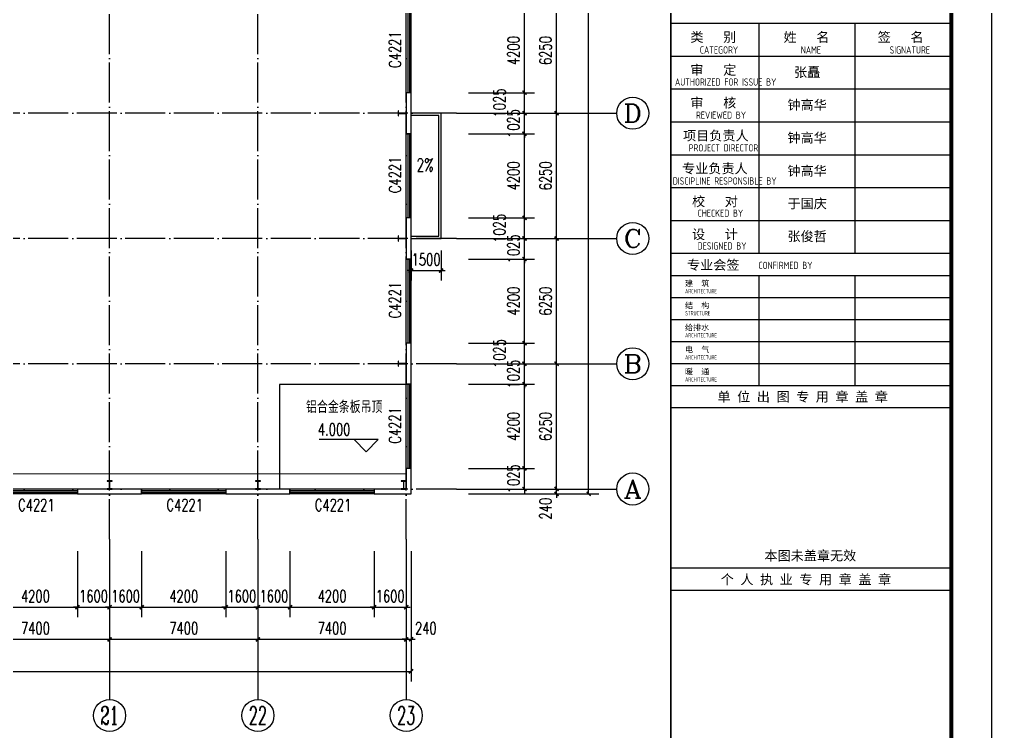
# Model space of a CAD drawing. Extents: x 13898408 to 14113608, y -853943 to -68012.
# Drawn here: x 14060111 to 14108608, y -425546 to -390012 of the extents above; entities that cross this region are included whole.
import ezdxf
from ezdxf.enums import TextEntityAlignment as Align

# ---------------------------------------------------------------- set-up
doc = ezdxf.new("R2010")
doc.units = 0
doc.header["$LTSCALE"] = 1000
doc.header["$MEASUREMENT"] = 0
doc.linetypes.add('DASH', pattern=[0.35, 0.25, -0.1])
doc.linetypes.add('DOTE', pattern=[2.42, 2, -0.2, 0.02, -0.2])
for name, color, linetype in [('AXIS', 3, 'Continuous'), ('AXIS_TEXT', 7, 'Continuous'), ('COLUMN', 2, 'Continuous'), ('DIM_ELEV', 3, 'Continuous'), ('DIM_SYMB', 3, 'Continuous'), ('DOTE', 1, 'DOTE'), ('PUB_DIM', 3, 'Continuous'), ('PUB_TEXT', 7, 'Continuous'), ('PUB_TITLE', 4, 'Continuous'), ('TK', 4, 'Continuous'), ('WALL-PARAPET', 6, 'Continuous'), ('WINDOW', 4, 'Continuous'), ('WINDOW_TEXT', 7, 'Continuous')]:
    doc.layers.add(name, color=color, linetype=linetype)
doc.styles.add('_TCH_AXIS', font='COMPLEX', dxfattribs={"bigfont": 'GBCBIG'})
doc.styles.add('_TCH_DIM', font='SIMPLEX', dxfattribs={"bigfont": 'GBCBIG'})
doc.styles.add('_TCH_DIM_T3', font='SIMPLEX', dxfattribs={"width": 0.705882, "bigfont": 'GBCBIG'})
doc.styles.add('_TCH_WINDOW', font='SIMPLEX', dxfattribs={"height": 3.5, "bigfont": 'GBCBIG'})
doc.styles.add('COMPLEX', font='COMPLEX')
doc.styles.add('TK-LG-B', font='', dxfattribs={"width": 0.75})
doc.styles.add('TSSD_REIN', font='tssdeng.shx', dxfattribs={"width": 0.7, "bigfont": 'tssdchn.shx'})
doc.styles.add('图签宋体', font='', dxfattribs={"height": 300})
doc.styles.get('TK-LG-B').set_extended_font_data('SimSun')
doc.styles.get('图签宋体').set_extended_font_data('NSimSun')
doc.dimstyles.new('_TCH_ARCH&&200', dxfattribs={"dimtxt": 595, "dimasz": 200, "dimexe": 500, "dimexo": 600, "dimgap": 252.5, "dimtad": 1, "dimdec": 0, "dimzin": 0, "dimdsep": 46, "dimtxsty": '_TCH_DIM_T3', "dimblk": 'ARCHTICK', "dimcen": 0.09, "dimclrt": 7, "dimazin": 2, "dimtfac": 1, "dimtdec": 0, "dimtix": 1, "dimtmove": 2, "dimatfit": 3, "dimfxl": 0, "dimtolj": 1, "dimtzin": 0, "dimarcsym": 0})

# ---------------------------------------------------------------- blocks, each defined once
blk = doc.blocks.new('A$C797E1D2B')
at = {"layer": 'COLUMN'}
h = blk.add_hatch(color=256, dxfattribs=at)
h.paths.add_polyline_path([(125, 400), (250, 400), (250, 388), (130, 388), (130, 200), (125, 200)])
h.paths.add_polyline_path([(0, 400), (125, 400), (125, 200), (120, 200), (120, 388), (0, 388)])
h.paths.add_polyline_path([(0, 12), (120, 12), (120, 200), (125, 200), (125, 0), (0, 0)])
h.paths.add_polyline_path([(125, 200), (130, 200), (130, 12), (250, 12), (250, 0), (125, 0)])
blk.add_lwpolyline([(250, 0), (250, 12), (130, 12), (130, 388), (250, 388), (250, 400), (0, 400), (0, 388), (120, 388), (120, 12), (0, 12), (0, 0)], close=True, dxfattribs=at)
blk = doc.blocks.new('GeYuanFrame_86867253', base_point=(20.09, 4.53))
at = {"layer": 'PUB_TITLE'}
for points in [[(1013.09, 235.33), (1013.09, 292.73)], [(1037.09, 235.33), (1037.09, 292.73)], [(1013.09, 202.33), (1013.09, 229.83)], [(1037.09, 202.33), (1037.09, 229.83)]]:
    blk.add_lwpolyline(points, dxfattribs=at)
at = {"layer": 'TK'}
for p, q in [((991.09, 284.53), (1061.09, 284.53)), ((991.09, 276.33), (1061.09, 276.33)), ((991.09, 268.13), (1061.09, 268.13)), ((991.09, 259.93), (1061.09, 259.93)), ((991.09, 251.73), (1061.09, 251.73)), ((991.09, 243.53), (1061.09, 243.53)), ((991.09, 235.33), (1061.09, 235.33)), ((991.09, 235.33), (1061.09, 235.33))]:
    blk.add_line(p, q, dxfattribs=at)
blk.add_lwpolyline([(20.09, 4.53), (20.09, 598.53), (1071.09, 598.53), (1071.09, 4.53)], close=True, dxfattribs=at)
at = {"layer": 'TK', "const_width": 1}
blk.add_lwpolyline([(45.09, 588.53), (1061.09, 588.53), (1061.09, 14.53), (45.09, 14.53)], close=True, dxfattribs=at)
at = {"layer": 'TK'}
for points, const_width in [([(991.09, 588.53), (991.09, 14.53)], 0.4), ([(991.09, 292.73), (1061.09, 292.73)], 0.35), ([(991.09, 292.73), (1061.09, 292.73)], 0.35), ([(991.09, 235.33), (1061.09, 235.33)], 0.35), ([(991.09, 202.33), (1061.09, 202.33)], 0.35), ([(991.09, 156.83), (1061.09, 156.83)], 0.35)]:
    blk.add_lwpolyline(points, dxfattribs=dict(at, const_width=const_width))
for points in [[(991.09, 292.73), (1061.09, 292.73)], [(991.09, 235.33), (1061.09, 235.33)], [(991.09, 229.83), (1061.09, 229.83)], [(991.09, 224.33), (1061.09, 224.33)], [(991.09, 218.83), (1061.09, 218.83)], [(991.09, 213.33), (1061.09, 213.33)], [(991.09, 207.83), (1061.09, 207.83)], [(991.09, 202.33), (1061.09, 202.33)], [(991.09, 196.83), (1061.09, 196.83)], [(991.09, 151.33), (1061.09, 151.33)]]:
    blk.add_lwpolyline(points, dxfattribs=at)
at = {"layer": 'TK', "style": '图签宋体'}
for s, height, p in [('类   别', 2.4, (995.97, 288.09)), ('姓   名', 2.4, (1019.2, 288.09)), ('签   名', 2.4, (1042.68, 288.09)), ('审   定', 2.4, (995.97, 279.89)), ('审   核', 2.4, (995.97, 271.69)), ('项目负责人', 2.4, (994.13, 263.49)), ('专业负责人', 2.4, (993.89, 255.29)), ('校   对', 2.4, (996.38, 247.09)), ('设   计', 2.4, (996.36, 238.89)), ('专业会签', 2.4, (995.12, 231.24)), ('建  筑', 1.44, (994.61, 227.11)), ('结  构', 1.44, (994.61, 221.61)), ('给排水', 1.44, (994.61, 216.11)), ('电  气', 1.44, (994.61, 210.61)), ('暖  通', 1.44, (994.61, 205.11)), ('单 位 出 图 专 用 章 盖 章', 2.4, (1002.72, 198.35)), ('本图未盖章无效', 2.4, (1014.43, 158.7)), ('个 人 执 业 专 用 章 盖 章', 2.4, (1003.52, 152.77))]:
    blk.add_text(s, height=height, dxfattribs=at).set_placement(p)
at = {"layer": 'TK', "style": 'TSSD_REIN', "width": 0.7}
for s, height, p in [('CATEGORY', 1.8, (998.32, 285.17)), ('NAME', 1.8, (1023.51, 285.17)), ('SIGNATURE', 1.8, (1045.66, 285.17)), ('AUTHORIZED FOR ISSUE BY', 1.8, (992.12, 277.17)), ('REVIEWED BY', 1.8, (997.36, 268.91)), ('PROJECT DIRECTOR', 1.8, (995.55, 260.74)), ('DISCIPLINE RESPONSIBLE BY', 1.8, (991.57, 252.48)), ('CHECKED BY', 1.8, (997.75, 244.44)), ('DESIGNED BY', 1.8, (997.76, 236.27)), ('CONFIRMED BY', 1.8, (1012.94, 231.42)), ('ARCHITECTURE', 1.08, (994.65, 225.34)), ('STRUCTURE', 1.08, (994.65, 219.84)), ('ARCHITECTURE', 1.08, (994.65, 214.34)), ('ARCHITECTURE', 1.08, (994.65, 208.84)), ('ARCHITECTURE', 1.08, (994.65, 203.34))]:
    blk.add_text(s, height=height, dxfattribs=at).set_placement(p)
at = {"layer": 'TK', "char_height": 2.4, "width": 24, "attachment_point": 5, "style": '图签宋体'}
for s, insert in [('张矗', (1025.09, 280.4)), ('钟高华', (1025.09, 272.23)), ('钟高华', (1025.09, 264.03)), ('钟高华', (1025.09, 255.76)), ('于国庆', (1025.09, 247.63)), ('张俊哲', (1025.09, 239.43))]:
    blk.add_mtext(s, dxfattribs=dict(at, insert=insert))
blk = doc.blocks.new('$TCHSYS$WIN2D')
for p, q in [((-0.5, 0.5), (0.5, 0.5)), ((-0.5, 0.5), (-0.5, -0.5)), ((0.5, 0.5), (0.5, -0.5)), ((0.5, 0.167), (-0.5, 0.167)), ((0.5, -0.167), (-0.5, -0.167)), ((-0.5, -0.5), (0.5, -0.5))]:
    blk.add_line(p, q)
blk = doc.blocks.new('_AXISO')
blk.add_circle((0, 0), 0.5)
at = {"layer": 'AXIS_TEXT', "style": 'COMPLEX', "width": 1.041667}
blk.add_attdef('A', text='', height=0.56, dxfattribs=at).set_placement((-0.25, -0.28), (0.25, -0.28), align=Align.FIT)
blk = doc.blocks.new('_ArchTick')
at = {"color": 0, "linetype": 'ByBlock', "const_width": 0.4}
blk.add_lwpolyline([(-0.5, -0.5), (0.5, 0.5)], dxfattribs=at)
blk = doc.blocks.new('*D176')
at = {"layer": 'AXIS', "color": 0, "lineweight": -2}
for p, q in [((13916368, -416543), (13916368, -423043)), ((14079648, -416543), (14079648, -423043)), ((13916368, -422543), (14079648, -422543))]:
    blk.add_line(p, q, dxfattribs=at)
at = {"layer": 'Defpoints', "color": 0}
for p in [(13916368, -415943), (14079648, -415943), (14079648, -422543)]:
    blk.add_point(p, dxfattribs=at)
at = {"layer": 'AXIS', "color": 0, "lineweight": -2, "xscale": 200, "yscale": 200, "zscale": 200, "rotation": 180}
blk.add_blockref('_ArchTick', (13916368, -422543), dxfattribs=at)
at = {"layer": 'AXIS', "color": 0, "lineweight": -2, "xscale": 200, "yscale": 200, "zscale": 200}
blk.add_blockref('_ArchTick', (14079648, -422543), dxfattribs=at)
at = {"layer": 'AXIS', "color": 7, "insert": (13998008, -421993), "char_height": 595, "attachment_point": 5, "style": '_TCH_DIM_T3'}
blk.add_mtext('\\A1;163280', dxfattribs=at)
blk = doc.blocks.new('*D197')
at = {"layer": 'AXIS', "color": 0, "lineweight": -2}
for p, q in [((14057208, -416543), (14057208, -421443)), ((14064608, -416543), (14064608, -421443)), ((14057208, -420943), (14064608, -420943))]:
    blk.add_line(p, q, dxfattribs=at)
at = {"layer": 'Defpoints', "color": 0}
for p in [(14057208, -415943), (14064608, -415943), (14064608, -420943)]:
    blk.add_point(p, dxfattribs=at)
at = {"layer": 'AXIS', "color": 0, "lineweight": -2, "xscale": 200, "yscale": 200, "zscale": 200, "rotation": 180}
blk.add_blockref('_ArchTick', (14057208, -420943), dxfattribs=at)
at = {"layer": 'AXIS', "color": 0, "lineweight": -2, "xscale": 200, "yscale": 200, "zscale": 200}
blk.add_blockref('_ArchTick', (14064608, -420943), dxfattribs=at)
at = {"layer": 'AXIS', "color": 7, "insert": (14060908, -420393), "char_height": 595, "attachment_point": 5, "style": '_TCH_DIM_T3'}
blk.add_mtext('\\A1;7400', dxfattribs=at)
blk = doc.blocks.new('*D198')
at = {"layer": 'AXIS', "color": 0, "lineweight": -2}
for p, q in [((14064608, -416543), (14064608, -421443)), ((14072008, -416543), (14072008, -421443)), ((14064608, -420943), (14072008, -420943))]:
    blk.add_line(p, q, dxfattribs=at)
at = {"layer": 'Defpoints', "color": 0}
for p in [(14064608, -415943), (14072008, -415943), (14072008, -420943)]:
    blk.add_point(p, dxfattribs=at)
at = {"layer": 'AXIS', "color": 0, "lineweight": -2, "xscale": 200, "yscale": 200, "zscale": 200, "rotation": 180}
blk.add_blockref('_ArchTick', (14064608, -420943), dxfattribs=at)
at = {"layer": 'AXIS', "color": 0, "lineweight": -2, "xscale": 200, "yscale": 200, "zscale": 200}
blk.add_blockref('_ArchTick', (14072008, -420943), dxfattribs=at)
at = {"layer": 'AXIS', "color": 7, "insert": (14068308, -420393), "char_height": 595, "attachment_point": 5, "style": '_TCH_DIM_T3'}
blk.add_mtext('\\A1;7400', dxfattribs=at)
blk = doc.blocks.new('*D199')
at = {"layer": 'AXIS', "color": 0, "lineweight": -2}
for p, q in [((14072008, -416543), (14072008, -421443)), ((14079408, -416543), (14079408, -421443)), ((14072008, -420943), (14079408, -420943))]:
    blk.add_line(p, q, dxfattribs=at)
at = {"layer": 'Defpoints', "color": 0}
for p in [(14072008, -415943), (14079408, -415943), (14079408, -420943)]:
    blk.add_point(p, dxfattribs=at)
at = {"layer": 'AXIS', "color": 0, "lineweight": -2, "xscale": 200, "yscale": 200, "zscale": 200, "rotation": 180}
blk.add_blockref('_ArchTick', (14072008, -420943), dxfattribs=at)
at = {"layer": 'AXIS', "color": 0, "lineweight": -2, "xscale": 200, "yscale": 200, "zscale": 200}
blk.add_blockref('_ArchTick', (14079408, -420943), dxfattribs=at)
at = {"layer": 'AXIS', "color": 7, "insert": (14075708, -420393), "char_height": 595, "attachment_point": 5, "style": '_TCH_DIM_T3'}
blk.add_mtext('\\A1;7400', dxfattribs=at)
blk = doc.blocks.new('*D200')
at = {"layer": 'AXIS', "color": 0, "lineweight": -2}
for p, q in [((14079408, -416543), (14079408, -421443)), ((14079648, -416543), (14079648, -421443)), ((14079408, -420943), (14079208, -420943)), ((14079408, -420943), (14079648, -420943)), ((14079648, -420943), (14079848, -420943))]:
    blk.add_line(p, q, dxfattribs=at)
at = {"layer": 'Defpoints', "color": 0}
for p in [(14079408, -415943), (14079648, -415943), (14079648, -420943)]:
    blk.add_point(p, dxfattribs=at)
at = {"layer": 'AXIS', "color": 0, "lineweight": -2, "xscale": 200, "yscale": 200, "zscale": 200}
blk.add_blockref('_ArchTick', (14079408, -420943), dxfattribs=at)
at = {"layer": 'AXIS', "color": 0, "lineweight": -2, "xscale": 200, "yscale": 200, "zscale": 200, "rotation": 180}
blk.add_blockref('_ArchTick', (14079648, -420943), dxfattribs=at)
at = {"layer": 'AXIS', "color": 7, "insert": (14080388, -420393), "char_height": 595, "attachment_point": 5, "style": '_TCH_DIM_T3'}
blk.add_mtext('\\A1;240', dxfattribs=at)
blk = doc.blocks.new('*D237')
at = {"layer": 'AXIS', "color": 0, "lineweight": -2}
for p, q in [((14082508, -363203), (14089008, -363203)), ((14088508, -413683), (14088508, -363203)), ((14082508, -413683), (14089008, -413683))]:
    blk.add_line(p, q, dxfattribs=at)
at = {"layer": 'Defpoints', "color": 0}
for p in [(14081908, -363203), (14088508, -363203), (14081908, -413683)]:
    blk.add_point(p, dxfattribs=at)
at = {"layer": 'AXIS', "color": 0, "lineweight": -2, "xscale": 200, "yscale": 200, "zscale": 200}
for p, rotation in [((14088508, -363203), 90), ((14088508, -413683), 270)]:
    blk.add_blockref('_ArchTick', p, dxfattribs=dict(at, rotation=rotation))
at = {"layer": 'AXIS', "color": 7, "insert": (14087958, -388443), "char_height": 595, "attachment_point": 5, "rotation": 90, "style": '_TCH_DIM_T3'}
blk.add_mtext('\\A1;50480', dxfattribs=at)
blk = doc.blocks.new('*D238')
at = {"layer": 'AXIS', "color": 0, "lineweight": -2}
for p, q in [((14082508, -413443), (14087408, -413443)), ((14086908, -413443), (14086908, -413243)), ((14086908, -413683), (14086908, -413443)), ((14082508, -413683), (14087408, -413683)), ((14086908, -413683), (14086908, -413883))]:
    blk.add_line(p, q, dxfattribs=at)
at = {"layer": 'Defpoints', "color": 0}
for p in [(14081908, -413443), (14086908, -413443), (14081908, -413683)]:
    blk.add_point(p, dxfattribs=at)
at = {"layer": 'AXIS', "color": 0, "lineweight": -2, "xscale": 200, "yscale": 200, "zscale": 200}
for p, rotation in [((14086908, -413443), 270), ((14086908, -413683), 90)]:
    blk.add_blockref('_ArchTick', p, dxfattribs=dict(at, rotation=rotation))
at = {"layer": 'AXIS', "color": 7, "insert": (14086358, -414423), "char_height": 595, "attachment_point": 5, "rotation": 90, "style": '_TCH_DIM_T3'}
blk.add_mtext('\\A1;240', dxfattribs=at)
blk = doc.blocks.new('*D239')
at = {"layer": 'AXIS', "color": 0, "lineweight": -2}
for p, q in [((14082508, -407193), (14087408, -407193)), ((14086908, -413443), (14086908, -407193)), ((14082508, -413443), (14087408, -413443))]:
    blk.add_line(p, q, dxfattribs=at)
at = {"layer": 'Defpoints', "color": 0}
for p in [(14081908, -407193), (14086908, -407193), (14081908, -413443)]:
    blk.add_point(p, dxfattribs=at)
at = {"layer": 'AXIS', "color": 0, "lineweight": -2, "xscale": 200, "yscale": 200, "zscale": 200}
for p, rotation in [((14086908, -407193), 90), ((14086908, -413443), 270)]:
    blk.add_blockref('_ArchTick', p, dxfattribs=dict(at, rotation=rotation))
at = {"layer": 'AXIS', "color": 7, "insert": (14086358, -410318), "char_height": 595, "attachment_point": 5, "rotation": 90, "style": '_TCH_DIM_T3'}
blk.add_mtext('\\A1;6250', dxfattribs=at)
blk = doc.blocks.new('*D240')
at = {"layer": 'AXIS', "color": 0, "lineweight": -2}
for p, q in [((14082508, -400943), (14087408, -400943)), ((14086908, -407193), (14086908, -400943)), ((14082508, -407193), (14087408, -407193))]:
    blk.add_line(p, q, dxfattribs=at)
at = {"layer": 'Defpoints', "color": 0}
for p in [(14081908, -400943), (14086908, -400943), (14081908, -407193)]:
    blk.add_point(p, dxfattribs=at)
at = {"layer": 'AXIS', "color": 0, "lineweight": -2, "xscale": 200, "yscale": 200, "zscale": 200}
for p, rotation in [((14086908, -400943), 90), ((14086908, -407193), 270)]:
    blk.add_blockref('_ArchTick', p, dxfattribs=dict(at, rotation=rotation))
at = {"layer": 'AXIS', "color": 7, "insert": (14086358, -404068), "char_height": 595, "attachment_point": 5, "rotation": 90, "style": '_TCH_DIM_T3'}
blk.add_mtext('\\A1;6250', dxfattribs=at)
blk = doc.blocks.new('*D241')
at = {"layer": 'AXIS', "color": 0, "lineweight": -2}
for p, q in [((14082508, -394693), (14087408, -394693)), ((14086908, -400943), (14086908, -394693)), ((14082508, -400943), (14087408, -400943))]:
    blk.add_line(p, q, dxfattribs=at)
at = {"layer": 'Defpoints', "color": 0}
for p in [(14081908, -394693), (14086908, -394693), (14081908, -400943)]:
    blk.add_point(p, dxfattribs=at)
at = {"layer": 'AXIS', "color": 0, "lineweight": -2, "xscale": 200, "yscale": 200, "zscale": 200}
for p, rotation in [((14086908, -394693), 90), ((14086908, -400943), 270)]:
    blk.add_blockref('_ArchTick', p, dxfattribs=dict(at, rotation=rotation))
at = {"layer": 'AXIS', "color": 7, "insert": (14086358, -397818), "char_height": 595, "attachment_point": 5, "rotation": 90, "style": '_TCH_DIM_T3'}
blk.add_mtext('\\A1;6250', dxfattribs=at)
blk = doc.blocks.new('*D242')
at = {"layer": 'AXIS', "color": 0, "lineweight": -2}
for p, q in [((14082508, -388443), (14087408, -388443)), ((14086908, -394693), (14086908, -388443)), ((14082508, -394693), (14087408, -394693))]:
    blk.add_line(p, q, dxfattribs=at)
at = {"layer": 'Defpoints', "color": 0}
for p in [(14081908, -388443), (14086908, -388443), (14081908, -394693)]:
    blk.add_point(p, dxfattribs=at)
at = {"layer": 'AXIS', "color": 0, "lineweight": -2, "xscale": 200, "yscale": 200, "zscale": 200}
for p, rotation in [((14086908, -388443), 90), ((14086908, -394693), 270)]:
    blk.add_blockref('_ArchTick', p, dxfattribs=dict(at, rotation=rotation))
at = {"layer": 'AXIS', "color": 7, "insert": (14086358, -391568), "char_height": 595, "attachment_point": 5, "rotation": 90, "style": '_TCH_DIM_T3'}
blk.add_mtext('\\A1;6250', dxfattribs=at)
blk = doc.blocks.new('*D341')
at = {"layer": 'Defpoints', "color": 0}
for p in [(14079648, -400943), (14081148, -400943), (14081148, -402543)]:
    blk.add_point(p, dxfattribs=at)
at = {"layer": 'PUB_DIM', "color": 0, "lineweight": -2}
for p, q in [((14079648, -401543), (14079648, -403043)), ((14081148, -401543), (14081148, -403043)), ((14079648, -402543), (14079448, -402543)), ((14079648, -402543), (14081148, -402543)), ((14081148, -402543), (14081348, -402543))]:
    blk.add_line(p, q, dxfattribs=at)
at = {"layer": 'PUB_DIM', "color": 0, "lineweight": -2, "xscale": 200, "yscale": 200, "zscale": 200}
blk.add_blockref('_ArchTick', (14079648, -402543), dxfattribs=at)
at = {"layer": 'PUB_DIM', "color": 0, "lineweight": -2, "xscale": 200, "yscale": 200, "zscale": 200, "rotation": 180}
blk.add_blockref('_ArchTick', (14081148, -402543), dxfattribs=at)
at = {"layer": 'PUB_DIM', "color": 7, "insert": (14080398, -401993), "char_height": 595, "attachment_point": 5, "style": '_TCH_DIM_T3'}
blk.add_mtext('\\A1;1500', dxfattribs=at)
blk = doc.blocks.new('*D586')
at = {"layer": 'Defpoints', "color": 0}
for p in [(14058808, -415943), (14063008, -415943), (14063008, -419343)]:
    blk.add_point(p, dxfattribs=at)
at = {"layer": 'PUB_DIM', "color": 0, "lineweight": -2}
for p, q in [((14058808, -416543), (14058808, -419843)), ((14063008, -416543), (14063008, -419843)), ((14058808, -419343), (14063008, -419343))]:
    blk.add_line(p, q, dxfattribs=at)
at = {"layer": 'PUB_DIM', "color": 0, "lineweight": -2, "xscale": 200, "yscale": 200, "zscale": 200, "rotation": 180}
blk.add_blockref('_ArchTick', (14058808, -419343), dxfattribs=at)
at = {"layer": 'PUB_DIM', "color": 0, "lineweight": -2, "xscale": 200, "yscale": 200, "zscale": 200}
blk.add_blockref('_ArchTick', (14063008, -419343), dxfattribs=at)
at = {"layer": 'PUB_DIM', "color": 7, "insert": (14060908, -418793), "char_height": 595, "attachment_point": 5, "style": '_TCH_DIM_T3'}
blk.add_mtext('\\A1;4200', dxfattribs=at)
blk = doc.blocks.new('*D587')
at = {"layer": 'Defpoints', "color": 0}
for p in [(14063008, -415943), (14064608, -415943), (14064608, -419343)]:
    blk.add_point(p, dxfattribs=at)
at = {"layer": 'PUB_DIM', "color": 0, "lineweight": -2}
for p, q in [((14063008, -416543), (14063008, -419843)), ((14064608, -416543), (14064608, -419843)), ((14063008, -419343), (14062808, -419343)), ((14063008, -419343), (14064608, -419343)), ((14064608, -419343), (14064808, -419343))]:
    blk.add_line(p, q, dxfattribs=at)
at = {"layer": 'PUB_DIM', "color": 0, "lineweight": -2, "xscale": 200, "yscale": 200, "zscale": 200}
blk.add_blockref('_ArchTick', (14063008, -419343), dxfattribs=at)
at = {"layer": 'PUB_DIM', "color": 0, "lineweight": -2, "xscale": 200, "yscale": 200, "zscale": 200, "rotation": 180}
blk.add_blockref('_ArchTick', (14064608, -419343), dxfattribs=at)
at = {"layer": 'PUB_DIM', "color": 7, "insert": (14063808, -418793), "char_height": 595, "attachment_point": 5, "style": '_TCH_DIM_T3'}
blk.add_mtext('\\A1;1600', dxfattribs=at)
blk = doc.blocks.new('*D588')
at = {"layer": 'Defpoints', "color": 0}
for p in [(14064608, -415943), (14066208, -415943), (14066208, -419343)]:
    blk.add_point(p, dxfattribs=at)
at = {"layer": 'PUB_DIM', "color": 0, "lineweight": -2}
for p, q in [((14064608, -416543), (14064608, -419843)), ((14066208, -416543), (14066208, -419843)), ((14064608, -419343), (14064408, -419343)), ((14064608, -419343), (14066208, -419343)), ((14066208, -419343), (14066408, -419343))]:
    blk.add_line(p, q, dxfattribs=at)
at = {"layer": 'PUB_DIM', "color": 0, "lineweight": -2, "xscale": 200, "yscale": 200, "zscale": 200}
blk.add_blockref('_ArchTick', (14064608, -419343), dxfattribs=at)
at = {"layer": 'PUB_DIM', "color": 0, "lineweight": -2, "xscale": 200, "yscale": 200, "zscale": 200, "rotation": 180}
blk.add_blockref('_ArchTick', (14066208, -419343), dxfattribs=at)
at = {"layer": 'PUB_DIM', "color": 7, "insert": (14065408, -418793), "char_height": 595, "attachment_point": 5, "style": '_TCH_DIM_T3'}
blk.add_mtext('\\A1;1600', dxfattribs=at)
blk = doc.blocks.new('*D589')
at = {"layer": 'Defpoints', "color": 0}
for p in [(14066208, -415943), (14070408, -415943), (14070408, -419343)]:
    blk.add_point(p, dxfattribs=at)
at = {"layer": 'PUB_DIM', "color": 0, "lineweight": -2}
for p, q in [((14066208, -416543), (14066208, -419843)), ((14070408, -416543), (14070408, -419843)), ((14066208, -419343), (14070408, -419343))]:
    blk.add_line(p, q, dxfattribs=at)
at = {"layer": 'PUB_DIM', "color": 0, "lineweight": -2, "xscale": 200, "yscale": 200, "zscale": 200, "rotation": 180}
blk.add_blockref('_ArchTick', (14066208, -419343), dxfattribs=at)
at = {"layer": 'PUB_DIM', "color": 0, "lineweight": -2, "xscale": 200, "yscale": 200, "zscale": 200}
blk.add_blockref('_ArchTick', (14070408, -419343), dxfattribs=at)
at = {"layer": 'PUB_DIM', "color": 7, "insert": (14068308, -418793), "char_height": 595, "attachment_point": 5, "style": '_TCH_DIM_T3'}
blk.add_mtext('\\A1;4200', dxfattribs=at)
blk = doc.blocks.new('*D590')
at = {"layer": 'Defpoints', "color": 0}
for p in [(14070408, -415943), (14072008, -415943), (14072008, -419343)]:
    blk.add_point(p, dxfattribs=at)
at = {"layer": 'PUB_DIM', "color": 0, "lineweight": -2}
for p, q in [((14070408, -416543), (14070408, -419843)), ((14072008, -416543), (14072008, -419843)), ((14070408, -419343), (14070208, -419343)), ((14070408, -419343), (14072008, -419343)), ((14072008, -419343), (14072208, -419343))]:
    blk.add_line(p, q, dxfattribs=at)
at = {"layer": 'PUB_DIM', "color": 0, "lineweight": -2, "xscale": 200, "yscale": 200, "zscale": 200}
blk.add_blockref('_ArchTick', (14070408, -419343), dxfattribs=at)
at = {"layer": 'PUB_DIM', "color": 0, "lineweight": -2, "xscale": 200, "yscale": 200, "zscale": 200, "rotation": 180}
blk.add_blockref('_ArchTick', (14072008, -419343), dxfattribs=at)
at = {"layer": 'PUB_DIM', "color": 7, "insert": (14071208, -418793), "char_height": 595, "attachment_point": 5, "style": '_TCH_DIM_T3'}
blk.add_mtext('\\A1;1600', dxfattribs=at)
blk = doc.blocks.new('*D591')
at = {"layer": 'Defpoints', "color": 0}
for p in [(14072008, -415943), (14073608, -415943), (14073608, -419343)]:
    blk.add_point(p, dxfattribs=at)
at = {"layer": 'PUB_DIM', "color": 0, "lineweight": -2}
for p, q in [((14072008, -416543), (14072008, -419843)), ((14073608, -416543), (14073608, -419843)), ((14072008, -419343), (14071808, -419343)), ((14072008, -419343), (14073608, -419343)), ((14073608, -419343), (14073808, -419343))]:
    blk.add_line(p, q, dxfattribs=at)
at = {"layer": 'PUB_DIM', "color": 0, "lineweight": -2, "xscale": 200, "yscale": 200, "zscale": 200}
blk.add_blockref('_ArchTick', (14072008, -419343), dxfattribs=at)
at = {"layer": 'PUB_DIM', "color": 0, "lineweight": -2, "xscale": 200, "yscale": 200, "zscale": 200, "rotation": 180}
blk.add_blockref('_ArchTick', (14073608, -419343), dxfattribs=at)
at = {"layer": 'PUB_DIM', "color": 7, "insert": (14072808, -418793), "char_height": 595, "attachment_point": 5, "style": '_TCH_DIM_T3'}
blk.add_mtext('\\A1;1600', dxfattribs=at)
blk = doc.blocks.new('*D592')
at = {"layer": 'Defpoints', "color": 0}
for p in [(14073608, -415943), (14077808, -415943), (14077808, -419343)]:
    blk.add_point(p, dxfattribs=at)
at = {"layer": 'PUB_DIM', "color": 0, "lineweight": -2}
for p, q in [((14073608, -416543), (14073608, -419843)), ((14077808, -416543), (14077808, -419843)), ((14073608, -419343), (14077808, -419343))]:
    blk.add_line(p, q, dxfattribs=at)
at = {"layer": 'PUB_DIM', "color": 0, "lineweight": -2, "xscale": 200, "yscale": 200, "zscale": 200, "rotation": 180}
blk.add_blockref('_ArchTick', (14073608, -419343), dxfattribs=at)
at = {"layer": 'PUB_DIM', "color": 0, "lineweight": -2, "xscale": 200, "yscale": 200, "zscale": 200}
blk.add_blockref('_ArchTick', (14077808, -419343), dxfattribs=at)
at = {"layer": 'PUB_DIM', "color": 7, "insert": (14075708, -418793), "char_height": 595, "attachment_point": 5, "style": '_TCH_DIM_T3'}
blk.add_mtext('\\A1;4200', dxfattribs=at)
blk = doc.blocks.new('*D593')
at = {"layer": 'Defpoints', "color": 0}
for p in [(14077808, -415943), (14079408, -415943), (14079408, -419343)]:
    blk.add_point(p, dxfattribs=at)
at = {"layer": 'PUB_DIM', "color": 0, "lineweight": -2}
for p, q in [((14077808, -416543), (14077808, -419843)), ((14079408, -416543), (14079408, -419843)), ((14077808, -419343), (14077608, -419343)), ((14077808, -419343), (14079408, -419343)), ((14079408, -419343), (14079608, -419343))]:
    blk.add_line(p, q, dxfattribs=at)
at = {"layer": 'PUB_DIM', "color": 0, "lineweight": -2, "xscale": 200, "yscale": 200, "zscale": 200}
blk.add_blockref('_ArchTick', (14077808, -419343), dxfattribs=at)
at = {"layer": 'PUB_DIM', "color": 0, "lineweight": -2, "xscale": 200, "yscale": 200, "zscale": 200, "rotation": 180}
blk.add_blockref('_ArchTick', (14079408, -419343), dxfattribs=at)
at = {"layer": 'PUB_DIM', "color": 7, "insert": (14078608, -418793), "char_height": 595, "attachment_point": 5, "style": '_TCH_DIM_T3'}
blk.add_mtext('\\A1;1600', dxfattribs=at)
blk = doc.blocks.new('*D618')
at = {"layer": 'Defpoints', "color": 0}
for p in [(14081908, -412418), (14085308, -412418), (14081908, -413443)]:
    blk.add_point(p, dxfattribs=at)
at = {"layer": 'PUB_DIM', "color": 0, "lineweight": -2}
for p, q in [((14085308, -412418), (14085308, -412218)), ((14082508, -412418), (14085808, -412418)), ((14085308, -413443), (14085308, -412418)), ((14082508, -413443), (14085808, -413443)), ((14085308, -413443), (14085308, -413643))]:
    blk.add_line(p, q, dxfattribs=at)
at = {"layer": 'PUB_DIM', "color": 0, "lineweight": -2, "xscale": 200, "yscale": 200, "zscale": 200}
for p, rotation in [((14085308, -412418), 270), ((14085308, -413443), 90)]:
    blk.add_blockref('_ArchTick', p, dxfattribs=dict(at, rotation=rotation))
at = {"layer": 'PUB_DIM', "color": 7, "insert": (14084758, -412931), "char_height": 595, "attachment_point": 5, "rotation": 90, "style": '_TCH_DIM_T3'}
blk.add_mtext('\\A1;1025', dxfattribs=at)
blk = doc.blocks.new('*D619')
at = {"layer": 'Defpoints', "color": 0}
for p in [(14081908, -408218), (14085308, -408218), (14081908, -412418)]:
    blk.add_point(p, dxfattribs=at)
at = {"layer": 'PUB_DIM', "color": 0, "lineweight": -2}
for p, q in [((14082508, -408218), (14085808, -408218)), ((14085308, -412418), (14085308, -408218)), ((14082508, -412418), (14085808, -412418))]:
    blk.add_line(p, q, dxfattribs=at)
at = {"layer": 'PUB_DIM', "color": 0, "lineweight": -2, "xscale": 200, "yscale": 200, "zscale": 200}
for p, rotation in [((14085308, -408218), 90), ((14085308, -412418), 270)]:
    blk.add_blockref('_ArchTick', p, dxfattribs=dict(at, rotation=rotation))
at = {"layer": 'PUB_DIM', "color": 7, "insert": (14084758, -410318), "char_height": 595, "attachment_point": 5, "rotation": 90, "style": '_TCH_DIM_T3'}
blk.add_mtext('\\A1;4200', dxfattribs=at)
blk = doc.blocks.new('*D620')
at = {"layer": 'Defpoints', "color": 0}
for p in [(14081908, -407193), (14085308, -407193), (14081908, -408218)]:
    blk.add_point(p, dxfattribs=at)
at = {"layer": 'PUB_DIM', "color": 0, "lineweight": -2}
for p, q in [((14082508, -407193), (14085808, -407193)), ((14085308, -407193), (14085308, -406993)), ((14085308, -408218), (14085308, -407193)), ((14082508, -408218), (14085808, -408218)), ((14085308, -408218), (14085308, -408418))]:
    blk.add_line(p, q, dxfattribs=at)
at = {"layer": 'PUB_DIM', "color": 0, "lineweight": -2, "xscale": 200, "yscale": 200, "zscale": 200}
for p, rotation in [((14085308, -407193), 270), ((14085308, -408218), 90)]:
    blk.add_blockref('_ArchTick', p, dxfattribs=dict(at, rotation=rotation))
at = {"layer": 'PUB_DIM', "color": 7, "insert": (14084758, -407706), "char_height": 595, "attachment_point": 5, "rotation": 90, "style": '_TCH_DIM_T3'}
blk.add_mtext('\\A1;1025', dxfattribs=at)
blk = doc.blocks.new('*D621')
at = {"layer": 'Defpoints', "color": 0}
for p in [(14081908, -406168), (14085308, -406168), (14081908, -407193)]:
    blk.add_point(p, dxfattribs=at)
at = {"layer": 'PUB_DIM', "color": 0, "lineweight": -2}
for p, q in [((14082508, -406168), (14085808, -406168)), ((14085308, -407193), (14085308, -406168)), ((14082508, -407193), (14085808, -407193))]:
    blk.add_line(p, q, dxfattribs=at)
at = {"layer": 'PUB_DIM', "color": 0, "lineweight": -2, "xscale": 200, "yscale": 200, "zscale": 200}
for p, rotation in [((14085308, -406168), 90), ((14085308, -407193), 270)]:
    blk.add_blockref('_ArchTick', p, dxfattribs=dict(at, rotation=rotation))
at = {"layer": 'PUB_DIM', "color": 7, "insert": (14084058, -406681), "char_height": 595, "attachment_point": 5, "rotation": 90, "style": '_TCH_DIM_T3'}
blk.add_mtext('\\A1;1025', dxfattribs=at)
blk = doc.blocks.new('*D622')
at = {"layer": 'Defpoints', "color": 0}
for p in [(14081908, -401968), (14085308, -401968), (14081908, -406168)]:
    blk.add_point(p, dxfattribs=at)
at = {"layer": 'PUB_DIM', "color": 0, "lineweight": -2}
for p, q in [((14082508, -401968), (14085808, -401968)), ((14085308, -406168), (14085308, -401968)), ((14082508, -406168), (14085808, -406168))]:
    blk.add_line(p, q, dxfattribs=at)
at = {"layer": 'PUB_DIM', "color": 0, "lineweight": -2, "xscale": 200, "yscale": 200, "zscale": 200}
for p, rotation in [((14085308, -401968), 90), ((14085308, -406168), 270)]:
    blk.add_blockref('_ArchTick', p, dxfattribs=dict(at, rotation=rotation))
at = {"layer": 'PUB_DIM', "color": 7, "insert": (14084758, -404068), "char_height": 595, "attachment_point": 5, "rotation": 90, "style": '_TCH_DIM_T3'}
blk.add_mtext('\\A1;4200', dxfattribs=at)
blk = doc.blocks.new('*D623')
at = {"layer": 'Defpoints', "color": 0}
for p in [(14081908, -400943), (14085308, -400943), (14081908, -401968)]:
    blk.add_point(p, dxfattribs=at)
at = {"layer": 'PUB_DIM', "color": 0, "lineweight": -2}
for p, q in [((14082508, -400943), (14085808, -400943)), ((14085308, -400943), (14085308, -400743)), ((14085308, -401968), (14085308, -400943)), ((14082508, -401968), (14085808, -401968)), ((14085308, -401968), (14085308, -402168))]:
    blk.add_line(p, q, dxfattribs=at)
at = {"layer": 'PUB_DIM', "color": 0, "lineweight": -2, "xscale": 200, "yscale": 200, "zscale": 200}
for p, rotation in [((14085308, -400943), 270), ((14085308, -401968), 90)]:
    blk.add_blockref('_ArchTick', p, dxfattribs=dict(at, rotation=rotation))
at = {"layer": 'PUB_DIM', "color": 7, "insert": (14084758, -401456), "char_height": 595, "attachment_point": 5, "rotation": 90, "style": '_TCH_DIM_T3'}
blk.add_mtext('\\A1;1025', dxfattribs=at)
blk = doc.blocks.new('*D624')
at = {"layer": 'Defpoints', "color": 0}
for p in [(14081908, -399918), (14085308, -399918), (14081908, -400943)]:
    blk.add_point(p, dxfattribs=at)
at = {"layer": 'PUB_DIM', "color": 0, "lineweight": -2}
for p, q in [((14082508, -399918), (14085808, -399918)), ((14085308, -400943), (14085308, -399918)), ((14082508, -400943), (14085808, -400943))]:
    blk.add_line(p, q, dxfattribs=at)
at = {"layer": 'PUB_DIM', "color": 0, "lineweight": -2, "xscale": 200, "yscale": 200, "zscale": 200}
for p, rotation in [((14085308, -399918), 90), ((14085308, -400943), 270)]:
    blk.add_blockref('_ArchTick', p, dxfattribs=dict(at, rotation=rotation))
at = {"layer": 'PUB_DIM', "color": 7, "insert": (14084058, -400431), "char_height": 595, "attachment_point": 5, "rotation": 90, "style": '_TCH_DIM_T3'}
blk.add_mtext('\\A1;1025', dxfattribs=at)
blk = doc.blocks.new('*D625')
at = {"layer": 'Defpoints', "color": 0}
for p in [(14081908, -395718), (14085308, -395718), (14081908, -399918)]:
    blk.add_point(p, dxfattribs=at)
at = {"layer": 'PUB_DIM', "color": 0, "lineweight": -2}
for p, q in [((14082508, -395718), (14085808, -395718)), ((14085308, -399918), (14085308, -395718)), ((14082508, -399918), (14085808, -399918))]:
    blk.add_line(p, q, dxfattribs=at)
at = {"layer": 'PUB_DIM', "color": 0, "lineweight": -2, "xscale": 200, "yscale": 200, "zscale": 200}
for p, rotation in [((14085308, -395718), 90), ((14085308, -399918), 270)]:
    blk.add_blockref('_ArchTick', p, dxfattribs=dict(at, rotation=rotation))
at = {"layer": 'PUB_DIM', "color": 7, "insert": (14084758, -397818), "char_height": 595, "attachment_point": 5, "rotation": 90, "style": '_TCH_DIM_T3'}
blk.add_mtext('\\A1;4200', dxfattribs=at)
blk = doc.blocks.new('*D626')
at = {"layer": 'Defpoints', "color": 0}
for p in [(14081908, -394693), (14085308, -394693), (14081908, -395718)]:
    blk.add_point(p, dxfattribs=at)
at = {"layer": 'PUB_DIM', "color": 0, "lineweight": -2}
for p, q in [((14082508, -394693), (14085808, -394693)), ((14085308, -394693), (14085308, -394493)), ((14085308, -395718), (14085308, -394693)), ((14082508, -395718), (14085808, -395718)), ((14085308, -395718), (14085308, -395918))]:
    blk.add_line(p, q, dxfattribs=at)
at = {"layer": 'PUB_DIM', "color": 0, "lineweight": -2, "xscale": 200, "yscale": 200, "zscale": 200}
for p, rotation in [((14085308, -394693), 270), ((14085308, -395718), 90)]:
    blk.add_blockref('_ArchTick', p, dxfattribs=dict(at, rotation=rotation))
at = {"layer": 'PUB_DIM', "color": 7, "insert": (14084758, -395206), "char_height": 595, "attachment_point": 5, "rotation": 90, "style": '_TCH_DIM_T3'}
blk.add_mtext('\\A1;1025', dxfattribs=at)
blk = doc.blocks.new('*D627')
at = {"layer": 'Defpoints', "color": 0}
for p in [(14081908, -393668), (14085308, -393668), (14081908, -394693)]:
    blk.add_point(p, dxfattribs=at)
at = {"layer": 'PUB_DIM', "color": 0, "lineweight": -2}
for p, q in [((14082508, -393668), (14085808, -393668)), ((14085308, -394693), (14085308, -393668)), ((14082508, -394693), (14085808, -394693))]:
    blk.add_line(p, q, dxfattribs=at)
at = {"layer": 'PUB_DIM', "color": 0, "lineweight": -2, "xscale": 200, "yscale": 200, "zscale": 200}
for p, rotation in [((14085308, -393668), 90), ((14085308, -394693), 270)]:
    blk.add_blockref('_ArchTick', p, dxfattribs=dict(at, rotation=rotation))
at = {"layer": 'PUB_DIM', "color": 7, "insert": (14084058, -394181), "char_height": 595, "attachment_point": 5, "rotation": 90, "style": '_TCH_DIM_T3'}
blk.add_mtext('\\A1;1025', dxfattribs=at)
blk = doc.blocks.new('*D628')
at = {"layer": 'Defpoints', "color": 0}
for p in [(14081908, -389468), (14085308, -389468), (14081908, -393668)]:
    blk.add_point(p, dxfattribs=at)
at = {"layer": 'PUB_DIM', "color": 0, "lineweight": -2}
for p, q in [((14082508, -389468), (14085808, -389468)), ((14085308, -393668), (14085308, -389468)), ((14082508, -393668), (14085808, -393668))]:
    blk.add_line(p, q, dxfattribs=at)
at = {"layer": 'PUB_DIM', "color": 0, "lineweight": -2, "xscale": 200, "yscale": 200, "zscale": 200}
for p, rotation in [((14085308, -389468), 90), ((14085308, -393668), 270)]:
    blk.add_blockref('_ArchTick', p, dxfattribs=dict(at, rotation=rotation))
at = {"layer": 'PUB_DIM', "color": 7, "insert": (14084758, -391568), "char_height": 595, "attachment_point": 5, "rotation": 90, "style": '_TCH_DIM_T3'}
blk.add_mtext('\\A1;4200', dxfattribs=at)

msp = doc.modelspace()

# ---------------------------------------------------------------- linework, layer by layer
at = {"ltscale": 0.5}
for points in [[(14079648, -400943.1), (14081148, -400943.1), (14081148, -394693.1), (14079648, -394693.1)], [(14079648, -400823.1), (14081028, -400823.1), (14081028, -394813.1), (14079648, -394813.1)], [(14079408, -408223.1), (14073088, -408223.1), (14073088, -413443.1)]]:
    msp.add_lwpolyline(points, dxfattribs=at)
at = {"linetype": 'DASH', "ltscale": 2, "const_width": 50}
msp.add_lwpolyline([(14079408, -412693.1), (13916608, -412693.1)], dxfattribs=at)
at = {"layer": 'AXIS'}
for p, q in [((14081908, -394693.1), (14089908, -394693.1)), ((14081908, -400943.1), (14089908, -400943.1)), ((14081908, -407193.1), (14089908, -407193.1)), ((14081908, -413443.1), (14089908, -413443.1)), ((14064608, -415943.1), (14064608, -423943.1)), ((14072008, -415943.1), (14072008, -423943.1)), ((14079408, -415943.1), (14079408, -423943.1))]:
    msp.add_line(p, q, dxfattribs=at)
at = {"layer": 'DIM_ELEV'}
for p, q in [((14078013.3, -410980.5), (14075061.3, -410980.5)), ((14077413.3, -411580.5), (14076813.3, -410980.5)), ((14077413.3, -411580.5), (14078013.3, -410980.5))]:
    msp.add_line(p, q, dxfattribs=at)
at = {"layer": 'DIM_SYMB'}
msp.add_lwpolyline([(14079778, -397818.1, 0, 0, 0), (14080428, -397818.1, 120, 0, 0), (14080878, -397818.1, 0, 0, 0)], format="xyseb", dxfattribs=at)
at = {"layer": 'DOTE'}
for p, q in [((14064608, -415943.1), (14064608, -360943.1)), ((14072008, -415943.1), (14072008, -360943.1)), ((14079408, -415943.1), (14079408, -360943.1)), ((14081908, -394693.1), (13914108, -394693.1)), ((14081908, -400943.1), (13914108, -400943.1)), ((14081908, -407193.1), (13914108, -407193.1)), ((14081908, -413443.1), (13914108, -413443.1))]:
    msp.add_line(p, q, dxfattribs=at)
at = {"layer": 'WALL-PARAPET'}
for p, q in [((14079648, -393668.1), (14079408, -393668.1)), ((14079408, -393668.1), (14079408, -395718.1)), ((14079648, -395718.1), (14079648, -393668.1)), ((14079408, -395718.1), (14079648, -395718.1)), ((14079648, -399918.1), (14079408, -399918.1)), ((14079408, -399918.1), (14079408, -401968.1)), ((14079648, -401968.1), (14079648, -399918.1)), ((14079408, -401968.1), (14079648, -401968.1)), ((14079648, -406168.1), (14079408, -406168.1)), ((14079408, -406168.1), (14079408, -408218.1)), ((14079648, -408218.1), (14079648, -406168.1)), ((14079408, -408218.1), (14079648, -408218.1)), ((14079648, -412418.1), (14079408, -412418.1)), ((14079408, -412418.1), (14079408, -413443.1)), ((14079648, -413683.1), (14079648, -412418.1)), ((14066208, -413443.1), (14063008, -413443.1)), ((14063008, -413443.1), (14063008, -413683.1)), ((14066208, -413683.1), (14066208, -413443.1)), ((14073608, -413443.1), (14070408, -413443.1)), ((14070408, -413443.1), (14070408, -413683.1)), ((14073608, -413683.1), (14073608, -413443.1)), ((14079408, -413443.1), (14077808, -413443.1)), ((14077808, -413443.1), (14077808, -413683.1)), ((14063008, -413683.1), (14066208, -413683.1)), ((14070408, -413683.1), (14073608, -413683.1)), ((14077808, -413683.1), (14079648, -413683.1))]:
    msp.add_line(p, q, dxfattribs=at)

# ---------------------------------------------------------------- block references
at = {"xscale": 200, "yscale": 200, "zscale": 200}
msp.add_blockref('GeYuanFrame_86867253', (13898408, -447843.1), dxfattribs=at)
for p, rotation in [((14079408, -394818.1), 89.99999999999999), ((14079408, -401068.1), 89.99999999999999), ((14079408, -407318.1), 89.99999999999999), ((14064733, -413043.1), 180), ((14072133, -413043.1), 180), ((14079408, -413043.1), 180)]:
    msp.add_blockref('A$C797E1D2B', p, dxfattribs=dict(rotation=rotation))
at = {"layer": 'AXIS'}
ref = msp.add_blockref('_AXISO', (14090708, -394693.1), dxfattribs=dict(at, xscale=1600, yscale=1600, zscale=1600))
ref.add_attrib('A', 'D', dxfattribs={"layer": 'AXIS_TEXT', "ltscale": 0.5, "height": 905.1, "style": '_TCH_AXIS', "width": 1.235294}).set_placement((14090255.4, -395145.6), (14091160.5, -395145.6), align=Align.FIT)
ref = msp.add_blockref('_AXISO', (14090708, -400943.1), dxfattribs=dict(at, xscale=1600, yscale=1600, zscale=1600))
ref.add_attrib('A', 'C', dxfattribs={"layer": 'AXIS_TEXT', "ltscale": 0.5, "height": 905.1, "style": '_TCH_AXIS', "width": 1.4}).set_placement((14090255.4, -401395.6), (14091160.5, -401395.6), align=Align.FIT)
ref = msp.add_blockref('_AXISO', (14090708, -407193.1), dxfattribs=dict(at, xscale=1600, yscale=1600, zscale=1600))
ref.add_attrib('A', 'B', dxfattribs={"layer": 'AXIS_TEXT', "ltscale": 0.5, "height": 905.1, "style": '_TCH_AXIS', "width": 1.235294}).set_placement((14090255.4, -407645.6), (14091160.5, -407645.6), align=Align.FIT)
ref = msp.add_blockref('_AXISO', (14090708, -413443.1), dxfattribs=dict(at, xscale=1600, yscale=1600, zscale=1600))
ref.add_attrib('A', 'A', dxfattribs={"layer": 'AXIS_TEXT', "ltscale": 0.5, "height": 905.1, "style": '_TCH_AXIS', "width": 1.166667}).set_placement((14090255.4, -413895.6), (14091160.5, -413895.6), align=Align.FIT)
ref = msp.add_blockref('_AXISO', (14064608, -424743.1), dxfattribs=dict(at, xscale=1600, yscale=1600, zscale=1600))
ref.add_attrib('A', '21', dxfattribs={"layer": 'AXIS_TEXT', "ltscale": 0.5, "height": 905.1, "style": '_TCH_AXIS', "width": 0.724138}).set_placement((14064155.4, -425195.6), (14065060.5, -425195.6), align=Align.FIT)
ref = msp.add_blockref('_AXISO', (14072008, -424743.1), dxfattribs=dict(at, xscale=1600, yscale=1600, zscale=1600))
ref.add_attrib('A', '22', dxfattribs={"layer": 'AXIS_TEXT', "ltscale": 0.5, "height": 905.1, "style": '_TCH_AXIS', "width": 0.617647}).set_placement((14071555.4, -425195.6), (14072460.5, -425195.6), align=Align.FIT)
ref = msp.add_blockref('_AXISO', (14079408, -424743.1), dxfattribs=dict(at, xscale=1600, yscale=1600, zscale=1600))
ref.add_attrib('A', '23', dxfattribs={"layer": 'AXIS_TEXT', "ltscale": 0.5, "height": 905.1, "style": '_TCH_AXIS', "width": 0.617647}).set_placement((14078955.4, -425195.6), (14079860.5, -425195.6), align=Align.FIT)
at = {"layer": 'WINDOW'}
ref = msp.add_blockref('$TCHSYS$WIN2D', (14079528, -391568.1), dxfattribs=dict(at, xscale=4200, yscale=-240, zscale=4200, rotation=90))
ref.add_attrib('A', 'C4221', (14079145.7, -392428.1), dxfattribs={"layer": 'WINDOW_TEXT', "ltscale": 0.5, "height": 595, "rotation": 90, "style": '_TCH_WINDOW', "width": 0.705882})
ref = msp.add_blockref('$TCHSYS$WIN2D', (14079528, -397818.1), dxfattribs=dict(at, xscale=4200, yscale=-240, zscale=4200, rotation=90))
ref.add_attrib('A', 'C4221', (14079145.7, -398678.1), dxfattribs={"layer": 'WINDOW_TEXT', "ltscale": 0.5, "height": 595, "rotation": 90, "style": '_TCH_WINDOW', "width": 0.705882})
ref = msp.add_blockref('$TCHSYS$WIN2D', (14079528, -404068.1), dxfattribs=dict(at, xscale=4200, yscale=-240, zscale=4200, rotation=90))
ref.add_attrib('A', 'C4221', (14079145.7, -404928.1), dxfattribs={"layer": 'WINDOW_TEXT', "ltscale": 0.5, "height": 595, "rotation": 90, "style": '_TCH_WINDOW', "width": 0.705882})
ref = msp.add_blockref('$TCHSYS$WIN2D', (14079528, -410318.1), dxfattribs=dict(at, xscale=4200, yscale=-240, zscale=4200, rotation=90))
ref.add_attrib('A', 'C4221', (14079145.7, -411178.1), dxfattribs={"layer": 'WINDOW_TEXT', "ltscale": 0.5, "height": 595, "rotation": 90, "style": '_TCH_WINDOW', "width": 0.705882})
ref = msp.add_blockref('$TCHSYS$WIN2D', (14060908, -413563.1), dxfattribs=dict(at, xscale=-4200, yscale=240, zscale=-4200))
ref.add_attrib('A', 'C4221', (14060048, -414540.4), dxfattribs={"layer": 'WINDOW_TEXT', "ltscale": 0.5, "height": 595, "style": '_TCH_WINDOW', "width": 0.705882})
ref = msp.add_blockref('$TCHSYS$WIN2D', (14068308, -413563.1), dxfattribs=dict(at, xscale=-4200, yscale=240, zscale=-4200))
ref.add_attrib('A', 'C4221', (14067448, -414540.4), dxfattribs={"layer": 'WINDOW_TEXT', "ltscale": 0.5, "height": 595, "style": '_TCH_WINDOW', "width": 0.705882})
ref = msp.add_blockref('$TCHSYS$WIN2D', (14075708, -413563.1), dxfattribs=dict(at, xscale=-4200, yscale=240, zscale=-4200))
ref.add_attrib('A', 'C4221', (14074848, -414540.4), dxfattribs={"layer": 'WINDOW_TEXT', "ltscale": 0.5, "height": 595, "style": '_TCH_WINDOW', "width": 0.705882})

# ---------------------------------------------------------------- texts
at = {"layer": 'PUB_TEXT'}
for s, height, style, width, p in [('2%%%', 637.5, '_TCH_DIM', 0.705882, (14079920.8, -397593.1)), ('铝合金条板吊顶', 531.65, 'TK-LG-B', 0.75, (14074408.6, -409593.3)), ('4.000', 595, '_TCH_DIM', 0.705882, (14075001.3, -410770.5))]:
    msp.add_text(s, height=height, dxfattribs=dict(at, style=style, width=width)).set_placement(p)

# ---------------------------------------------------------------- dimensions: what is measured, and where the dimension line sits
at = {"layer": 'AXIS'}
for p1, p2, distance, text, picture, middle in [((14081908, -413683.1), (14081908, -363203.1), -6600, '50480', '*D237', (14087958, -388443.1)), ((14081908, -394693.1), (14081908, -388443.1), -5000, '6250', '*D242', (14086358, -391568.1)), ((14081908, -400943.1), (14081908, -394693.1), -5000, '6250', '*D241', (14086358, -397818.1)), ((14081908, -407193.1), (14081908, -400943.1), -5000, '6250', '*D240', (14086358, -404068.1)), ((14081908, -413443.1), (14081908, -407193.1), -5000, '6250', '*D239', (14086358, -410318.1)), ((13916368, -415943.1), (14079648, -415943.1), -6600, '163280', '*D176', (13998008, -421993.1)), ((14057208, -415943.1), (14064608, -415943.1), -5000, '7400', '*D197', (14060908, -420393.1)), ((14064608, -415943.1), (14072008, -415943.1), -5000, '7400', '*D198', (14068308, -420393.1)), ((14072008, -415943.1), (14079408, -415943.1), -5000, '7400', '*D199', (14075708, -420393.1))]:
    dim = msp.add_aligned_dim(p1=p1, p2=p2, distance=distance, text=text, dimstyle='_TCH_ARCH&&200', dxfattribs=at)
    dim.commit()
    dim.dimension.update_dxf_attribs({"geometry": picture, "text_midpoint": middle})
for base, p1, p2, angle, picture, middle in [((14086908, -413443.1), (14081908, -413683.1), (14081908, -413443.1), 90, '*D238', (14086358, -414423.1)), ((14079648, -420943.1), (14079408, -415943.1), (14079648, -415943.1), 0, '*D200', (14080388, -420393.1))]:
    dim = msp.add_linear_dim(base=base, p1=p1, p2=p2, angle=angle, text='240', dimstyle='_TCH_ARCH&&200', dxfattribs=at)
    dim.commit()
    dim.dimension.update_dxf_attribs({"geometry": picture, "text_midpoint": middle, "dimtype": 161})
at = {"layer": 'PUB_DIM'}
for p1, p2, distance, text, picture, middle in [((14081908, -393668.1), (14081908, -389468.1), -3400, '4200', '*D628', (14084758, -391568.1)), ((14081908, -395718.1), (14081908, -394693.1), -3400, '1025', '*D626', (14084758, -395205.6)), ((14081908, -399918.1), (14081908, -395718.1), -3400, '4200', '*D625', (14084758, -397818.1)), ((14081908, -401968.1), (14081908, -400943.1), -3400, '1025', '*D623', (14084758, -401455.6)), ((14079648, -400943.1), (14081148, -400943.1), -1600, '1500', '*D341', (14080398, -401993.1)), ((14081908, -406168.1), (14081908, -401968.1), -3400, '4200', '*D622', (14084758, -404068.1)), ((14081908, -408218.1), (14081908, -407193.1), -3400, '1025', '*D620', (14084758, -407705.6)), ((14081908, -412418.1), (14081908, -408218.1), -3400, '4200', '*D619', (14084758, -410318.1)), ((14081908, -413443.1), (14081908, -412418.1), -3400, '1025', '*D618', (14084758, -412930.6)), ((14058808, -415943.1), (14063008, -415943.1), -3400, '4200', '*D586', (14060908, -418793.1)), ((14063008, -415943.1), (14064608, -415943.1), -3400, '1600', '*D587', (14063808, -418793.1)), ((14064608, -415943.1), (14066208, -415943.1), -3400, '1600', '*D588', (14065408, -418793.1)), ((14066208, -415943.1), (14070408, -415943.1), -3400, '4200', '*D589', (14068308, -418793.1)), ((14070408, -415943.1), (14072008, -415943.1), -3400, '1600', '*D590', (14071208, -418793.1)), ((14072008, -415943.1), (14073608, -415943.1), -3400, '1600', '*D591', (14072808, -418793.1)), ((14073608, -415943.1), (14077808, -415943.1), -3400, '4200', '*D592', (14075708, -418793.1)), ((14077808, -415943.1), (14079408, -415943.1), -3400, '1600', '*D593', (14078608, -418793.1))]:
    dim = msp.add_aligned_dim(p1=p1, p2=p2, distance=distance, text=text, dimstyle='_TCH_ARCH&&200', dxfattribs=at)
    dim.commit()
    dim.dimension.update_dxf_attribs({"geometry": picture, "text_midpoint": middle})
for base, p1, p2, picture, middle in [((14085308, -393668.1), (14081908, -394693.1), (14081908, -393668.1), '*D627', (14084058, -394180.6)), ((14085308, -399918.1), (14081908, -400943.1), (14081908, -399918.1), '*D624', (14084058, -400430.6)), ((14085308, -406168.1), (14081908, -407193.1), (14081908, -406168.1), '*D621', (14084058, -406680.6))]:
    dim = msp.add_linear_dim(base=base, p1=p1, p2=p2, angle=90, text='1025', dimstyle='_TCH_ARCH&&200', dxfattribs=at)
    dim.commit()
    dim.dimension.update_dxf_attribs({"geometry": picture, "text_midpoint": middle, "dimtype": 161})

doc.saveas('drawing.dxf')
